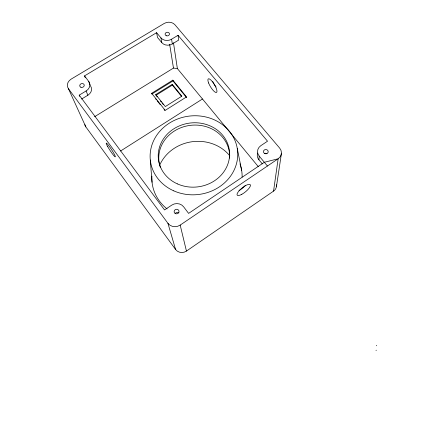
<?xml version="1.0" encoding="UTF-8"?>
<svg xmlns="http://www.w3.org/2000/svg" width="444" height="444" viewBox="0 0 444 444"><rect width="100%" height="100%" fill="white"/><g stroke="black" fill="none" stroke-linecap="round" stroke-linejoin="round"><path stroke-width="0.67" d="M262.304 163.864L258.924 159.779L259.207 156.099A8.308 7.459 3.9 0 1 260.822 145.676L267.527 141.198L178.044 35.304L171.589 39.211A7.659 6.355 -7.1 0 1 160.944 37.901L156.604 32.678L84.532 75.896L85.287 77.783M273.554 191.12L278.144 158.774A8.486 7.62 5 0 0 279.67 148.102L174.953 24.775A7.787 6.438 -6.8 0 0 164.191 23.471L71.229 79.065A8.142 6.827 -16.4 0 0 68.465 88.761L85.847 126.906L175.574 249.461A7.826 7.404 -15.8 0 0 186.447 251.076L273.554 191.12A7.57 6.932 5.8 0 0 276.44 184.743M276.446 186.558L281.379 153.752M376.334 345.748L376.679 345.476M375.99 350.449L376.329 350.194M68.465 88.761L167.943 223.315A8.813 8.203 -14.1 0 0 180.181 225.091L278.144 158.774L264.347 162.282L188.606 213.386L183.627 206.81A8.597 7.975 -13.2 0 0 171.756 205.117L164.541 209.934L79.21 95.149L86.114 90.965A7.975 6.704 -15.9 0 0 88.722 81.424L84.532 75.896M120.552 151.027L202.475 98.995M155.772 94.566L172.228 84.327L181.851 96.17L165.323 106.571L155.772 94.566L157.182 96.881M155.938 95.321L172.355 85.093L172.228 84.327M151.654 93.301L172.838 80.142L186.524 96.931L165.207 110.373L151.654 93.301L151.831 94.056L172.971 80.919L172.838 80.142M94.578 116.728L173.471 68.076L177.372 68.57L258.314 166.672M81.618 99.04L87.868 95.238A7.881 6.649 -16 0 0 90.432 85.786M156.604 32.678L157.498 37.457L161.794 42.641A7.576 6.305 -7.1 0 0 172.322 43.945L178.699 40.065L178.044 35.304M259.207 156.099L267.449 166.017M172.971 80.919L186.63 97.68M172.355 85.093L181.529 96.381M160.495 101.049L161.327 102.092M162.154 103.136L163.398 104.701M155.633 98.851L156.477 99.917M157.326 100.982L160.284 104.712M164.086 109.507L164.929 110.573M79.21 95.149L79.731 96.359M86.114 90.965L87.868 95.238M88.722 81.424L90.188 85.165M167.943 223.315L175.574 249.461M180.181 225.091L186.447 251.076M237.285 148.607L241.647 170.357M160.944 37.901L161.794 42.641M169.647 44.283L173.471 68.076M171.589 39.211L172.322 43.945M173.471 42.757L177.372 68.57M150.3 160.034L152.042 182.223M175.147 213.731A2.425 2.253 -13.3 0 1 178.899 212.876M258.924 159.779A8.203 7.382 4 0 1 257.664 153.036M264.574 153.419A2.342 2.109 4 0 1 266.894 153.735M85.847 126.906A7.293 6.283 -17.3 0 1 84.876 124.647M245.427 185.37A8.353 2.62 -38.8 0 1 239 190.559M216.056 86.991A7.925 2.298 58.7 0 1 213.503 83.056M213.198 82.462A7.925 2.298 58.7 0 1 212.659 81.296M240.964 167.061A45.21 41.231 -7.3 0 1 242.124 177.078M167.083 208.902A45.21 41.231 -7.3 0 1 151.898 176.157M239.988 163.847A45.21 41.231 -7.3 0 1 240.792 166.411M160.306 167.227A35.498 31.968 -7 0 1 189.971 125.402A35.498 31.968 -7 0 1 229.598 158.092M159.74 165.046A40.504 36.969 -7.3 0 1 192.296 141.703A40.504 36.969 -7.3 0 1 229.809 155.822M166.339 35.753A2.187 1.815 -7.1 0 0 169.469 33.866A2.187 1.815 -7.1 0 0 166.062 32.623A2.187 1.815 -7.1 0 0 166.339 35.753M264.38 153.33A2.375 2.131 3.9 0 0 268.182 151.97A2.375 2.131 3.9 0 0 264.929 149.678A2.375 2.131 3.9 0 0 264.38 153.33M175.524 213.642A2.459 2.281 -13.2 0 0 179.015 211.288A2.459 2.281 -13.2 0 0 175.191 209.707A2.459 2.281 -13.2 0 0 175.524 213.642M80.919 87.263A2.281 1.915 -15.9 0 0 84.249 85.254A2.281 1.915 -15.9 0 0 80.825 83.916A2.281 1.915 -15.9 0 0 80.919 87.263M107.692 146.609A8.247 0.855 56.7 0 0 115.224 156.854A8.247 0.855 56.7 0 0 109.302 146.376A8.247 0.855 56.7 0 0 107.692 146.609M241.83 194.306A8.369 2.564 -38.8 0 0 250.277 184.698A8.369 2.564 -38.8 0 0 239.116 190.781A8.369 2.564 -38.8 0 0 241.83 194.306M208.602 82.995A7.937 2.248 58.7 0 0 216.478 92.457A7.937 2.248 58.7 0 0 212.215 81.457A7.937 2.248 58.7 0 0 208.602 82.995M173.782 190.859A43.878 39.472 -7 0 0 237.695 152.453A43.878 39.472 -7 0 0 170.291 122.55A43.878 39.472 -7 0 0 173.782 190.859M177.356 183.872A35.753 32.157 -7 0 0 229.581 152.797A35.753 32.157 -7 0 0 174.797 128.205A35.753 32.157 -7 0 0 177.356 183.872"/></g></svg>
